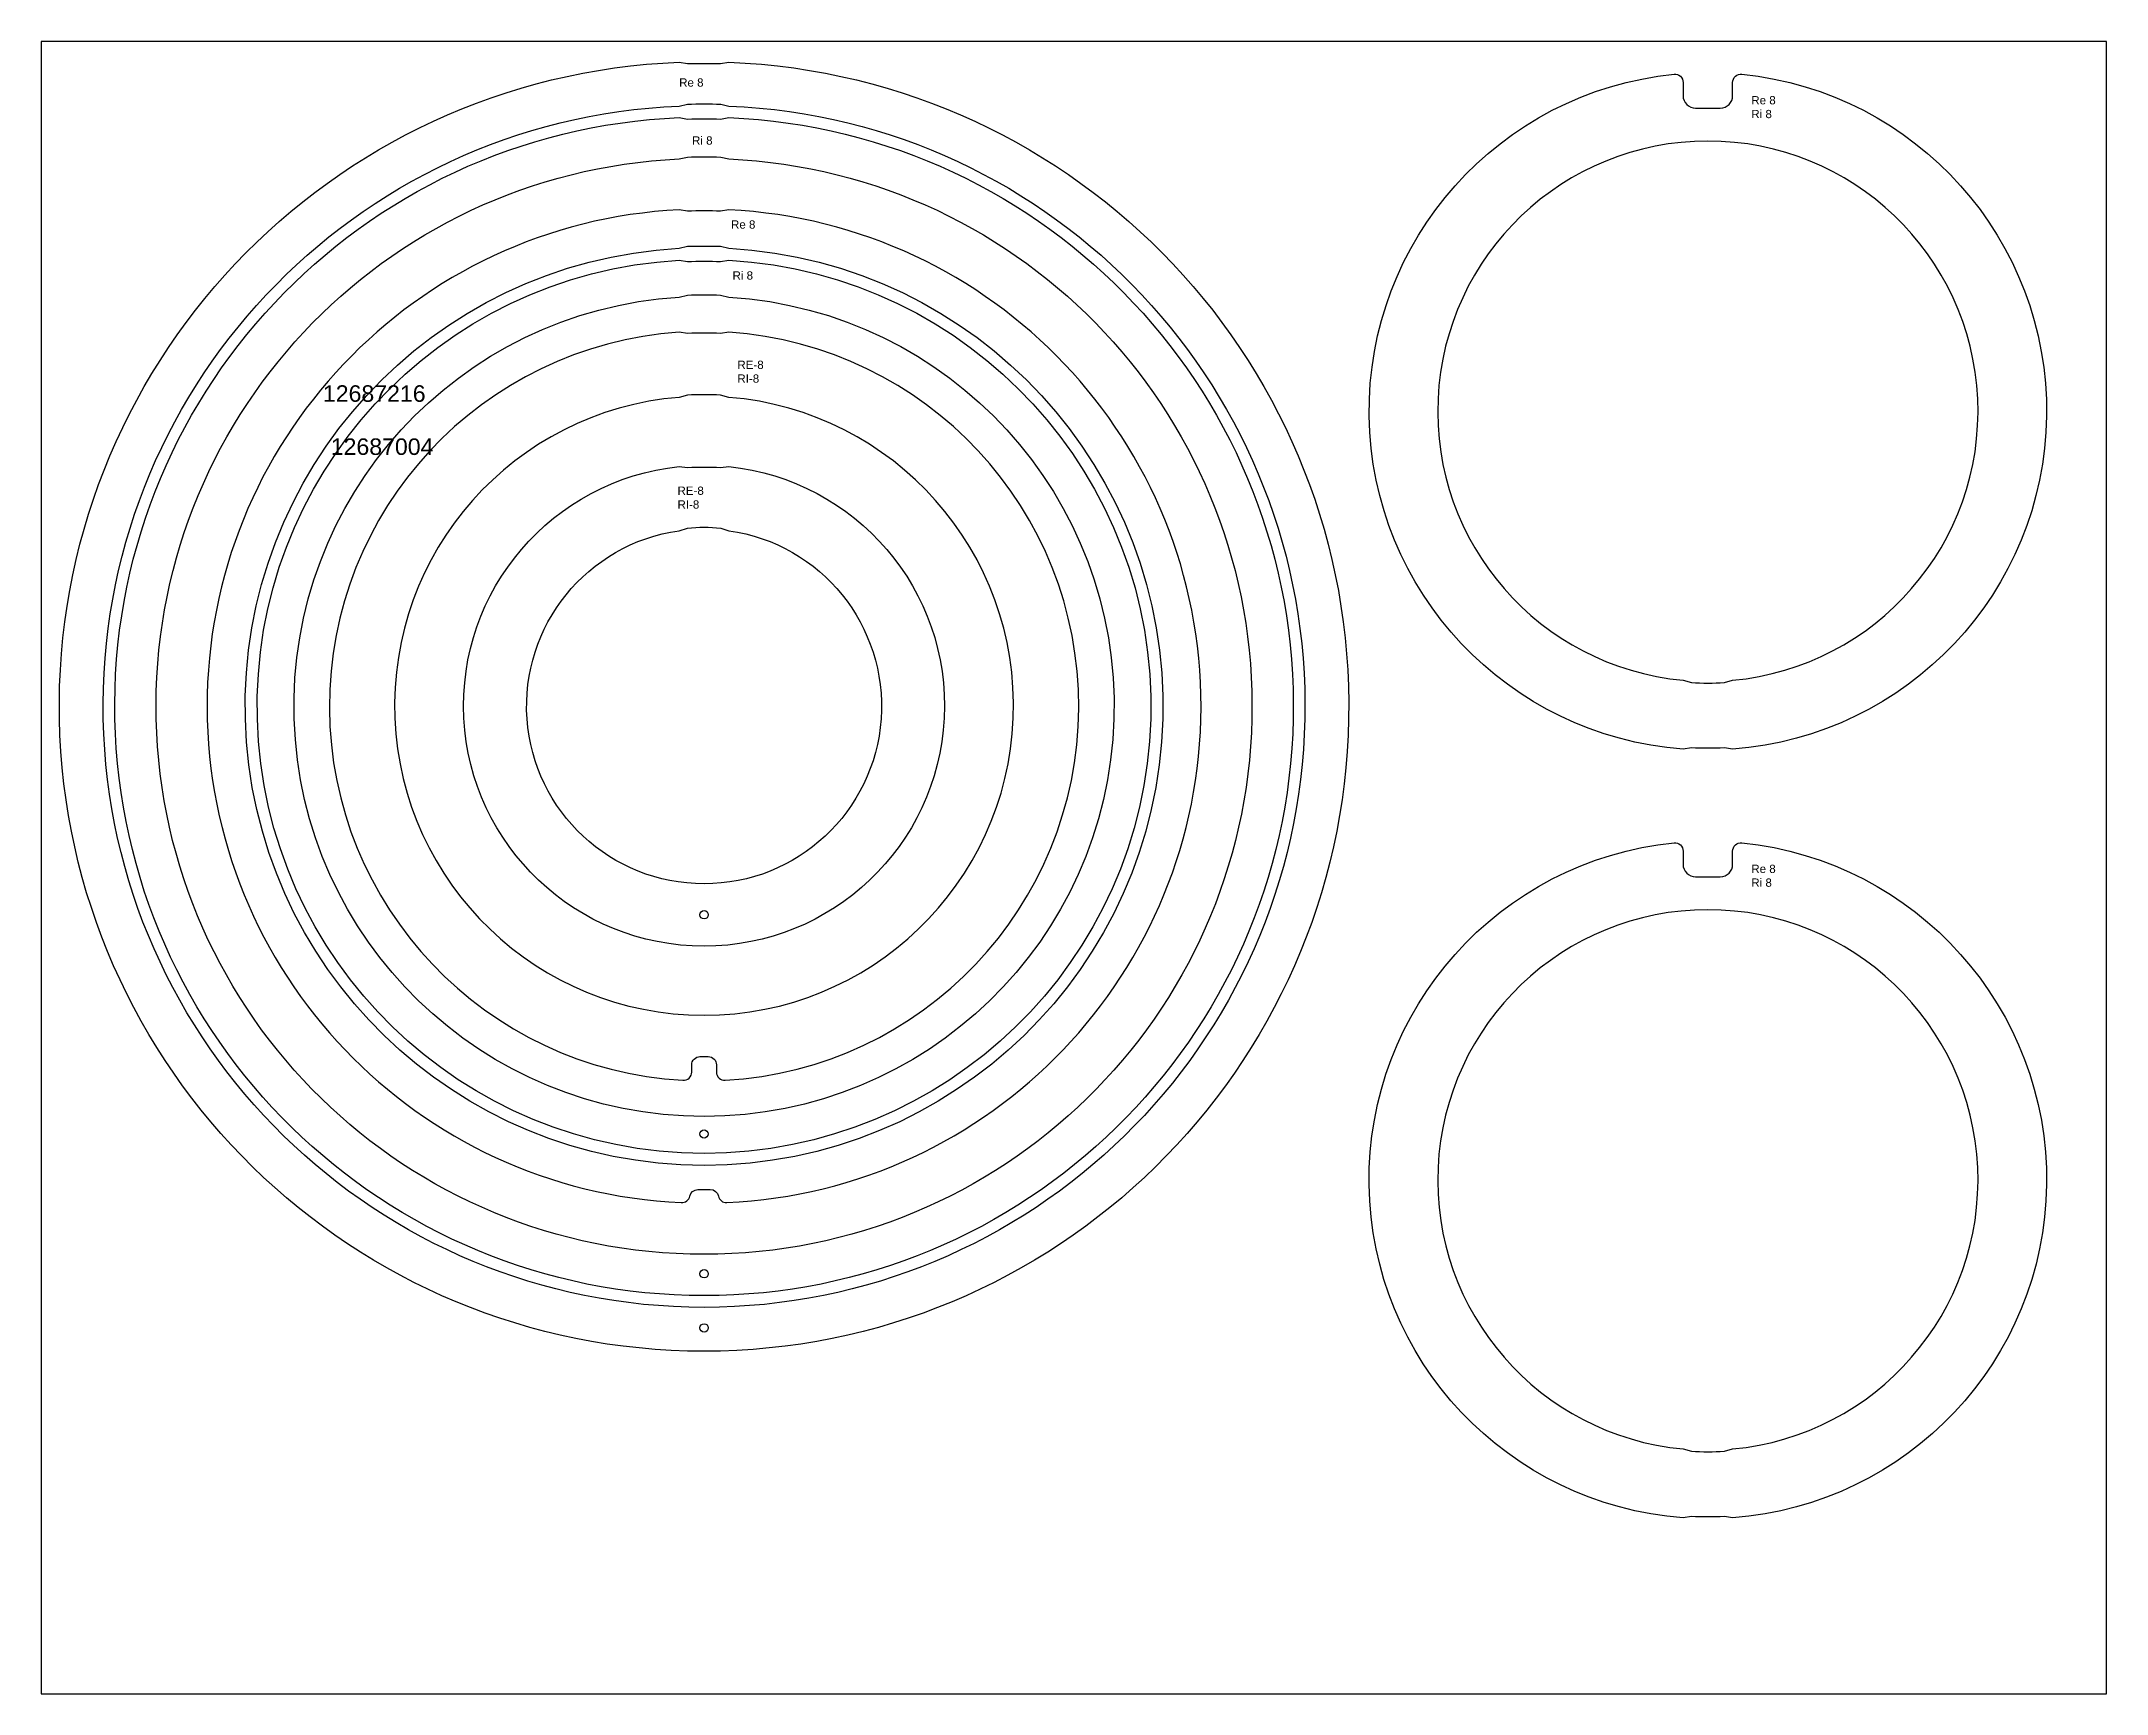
# Model space of a CAD drawing. Header units: millimetres. Extents: x 13926 to 16426, y 691 to 2691.
import ezdxf

# ---------------------------------------------------------------- set-up
doc = ezdxf.new("R2010")
doc.units = ezdxf.units.MM
for name, color, linetype in [('14304967', 7, 'Continuous'), ('1434983', 7, 'Continuous'), ('7439075', 7, 'Continuous'), ('Des.', 7, 'Continuous'), ('Des.12277150', 7, 'Continuous'), ('EM-2620706', 7, 'Continuous'), ('Texto', 3, 'Continuous')]:
    doc.layers.add(name, color=color, linetype=linetype)
doc.styles.get("Standard").update_dxf_attribs({"font": 'arial.ttf'})

msp = doc.modelspace()

# ---------------------------------------------------------------- linework, layer by layer
msp.add_lwpolyline([(13925.5, 691.4), (16425.5, 691.4), (16425.5, 2691.4), (13925.5, 2691.4)], close=True)
for points in [[(14697.8, 2666.1), (14707.8, 2664.5, -0.01281), (14747.7, 2664.5), (14757.7, 2666.1, -52.09244)], [(14697.6, 2613.1), (14707.6, 2615.4, -0.013809), (14747.9, 2615.4), (14757.9, 2613.1, -48.22709)]]:
    msp.add_lwpolyline(points, format="xyb", close=True)
msp.add_circle((14727.8, 1134.2), 5)
at = {"layer": '14304967'}
for points in [[(14757.8, 2487.5), (14747.8, 2485.9, 0.016699), (14707.7, 2485.9), (14697.7, 2487.5, 0.953231), (14700.2, 1285.8, 0.367613), (14710.5, 1293.7, -0.354664), (14720.2, 1301.7), (14735.3, 1301.7, -0.354664), (14745.1, 1293.7, 0.367613), (14755.3, 1285.8, 0.953231)], [(14697.7, 2440.9), (14707.7, 2443.3, -0.017975), (14747.8, 2443.3), (14757.8, 2440.9, -36.939595)]]:
    msp.add_lwpolyline(points, format="xyb", close=True, dxfattribs=at)
at = {"layer": '1434983'}
for points in [[(14697.7, 2426.4), (14707.7, 2424.9, -0.018594), (14747.8, 2424.9), (14757.8, 2426.4, -35.972201)], [(14697.7, 2381.8), (14707.7, 2384.3, -0.020109), (14747.8, 2384.3), (14757.8, 2381.8, -33.003033)]]:
    msp.add_lwpolyline(points, format="xyb", close=True, dxfattribs=at)
msp.add_circle((14727.7, 1368.9), 5, dxfattribs=at)
at = {"layer": '7439075'}
for points in [[(14707.8, 2337.8), (14697.8, 2339.2, 0.940525), (14702.2, 1433.9, 0.430831), (14712.8, 1443.9), (14712.8, 1452.5, -0.414214), (14722.8, 1462.5), (14732.8, 1462.5, -0.414214), (14742.8, 1452.5), (14742.8, 1443.9, 0.430831), (14753.3, 1433.9, 0.940525), (14757.7, 2339.2), (14747.7, 2337.8, 0.022132)], [(14707.7, 2263.2), (14697.7, 2260.5, 24.888963), (14757.8, 2260.5), (14747.8, 2263.2, 0.026648)]]:
    msp.add_lwpolyline(points, format="xyb", close=True, dxfattribs=at)
at = {"layer": 'Des.'}
for points in [[(14697.8, 2599.1), (14707.8, 2597.4, -0.01402), (14747.7, 2597.4), (14757.7, 2599.1, -47.60915)], [(14697.6, 2549), (14707.6, 2551.4, -0.01514), (14747.9, 2551.4), (14757.9, 2549, -43.972477)]]:
    msp.add_lwpolyline(points, format="xyb", close=True, dxfattribs=at)
msp.add_circle((14727.8, 1199.7), 5, dxfattribs=at)
at = {"layer": 'Des.12277150'}
for points in [[(14697.8, 2176.7), (14707.8, 2175.5, -0.034564), (14747.7, 2175.5), (14757.7, 2176.7, -19.383463)], [(14697.6, 2099.1), (14707.7, 2102.3, -0.046521), (14747.9, 2102.3), (14757.9, 2099.1, -14.1764)]]:
    msp.add_lwpolyline(points, format="xyb", close=True, dxfattribs=at)
msp.add_circle((14727.8, 1634.2), 5, dxfattribs=at)
at = {"layer": 'EM-2620706'}
for points in [[(15972.8, 1834.8), (15962.8, 1836.2, -0.024525), (15922.8, 1836.2), (15912.8, 1834.8, -0.916851), (15901.8, 2651.6, -0.443866), (15912.8, 2641.7), (15912.8, 2625.7, 0.414214), (15927.8, 2610.7), (15957.8, 2610.7, 0.414214), (15972.8, 2625.7), (15972.8, 2641.7, -0.443866), (15983.8, 2651.6, -0.916851)], [(15912.8, 1918.1), (15922.8, 1915.3, 0.030423), (15962.8, 1915.3), (15972.8, 1918.1, 21.754032)], [(15972.8, 904.4), (15962.8, 905.8, -0.024525), (15922.8, 905.8), (15912.8, 904.4, -0.916851), (15901.8, 1721.3, -0.443866), (15912.8, 1711.3), (15912.8, 1695.3, 0.414214), (15927.8, 1680.3), (15957.8, 1680.3, 0.414214), (15972.8, 1695.3), (15972.8, 1711.3, -0.443866), (15983.8, 1721.3, -0.916851)], [(15912.8, 987.7), (15922.8, 984.9, 0.030423), (15962.8, 984.9), (15972.8, 987.7, 21.754032)]]:
    msp.add_lwpolyline(points, format="xyb", close=True, dxfattribs=at)

# ---------------------------------------------------------------- texts
at = {"color": 30, "char_height": 10, "attachment_point": 1}
for s, width, insert in [('Re 8', 43.192, (14697.6, 2646.6)), ('Ri 8', 40.513, (14713.2, 2576.4))]:
    msp.add_mtext_dynamic_manual_height_columns(s, width=width, gutter_width=12.5, heights=[0], dxfattribs=dict(at, insert=insert))
at = {"char_height": 10, "attachment_point": 1}
for s, width, insert in [('Re 8\\PRi 8', 51.548, (15995.4, 2625.1)), ('Re 8', 39.6, (14760.4, 2474.7)), ('Ri 8', 48.455, (14762.2, 2413)), ('RE-8\\PRI-8', 49.125, (14768.1, 2304.9)), ('RE-8\\PRI-8', 66.093, (14695.6, 2152.5)), ('Re 8\\PRi 8', 51.548, (15995.4, 1694.8))]:
    msp.add_mtext_dynamic_manual_height_columns(s, width=width, gutter_width=12.5, heights=[0], dxfattribs=dict(at, insert=insert))
at = {"layer": 'Texto', "char_height": 20, "attachment_point": 1}
for s, width, insert in [('12687216', 723.312, (14266.4, 2275.1)), ('12687004', 441.408, (14275.9, 2210.8))]:
    msp.add_mtext_dynamic_manual_height_columns(s, width=width, gutter_width=12.5, heights=[0], dxfattribs=dict(at, insert=insert))

doc.saveas('drawing.dxf')
